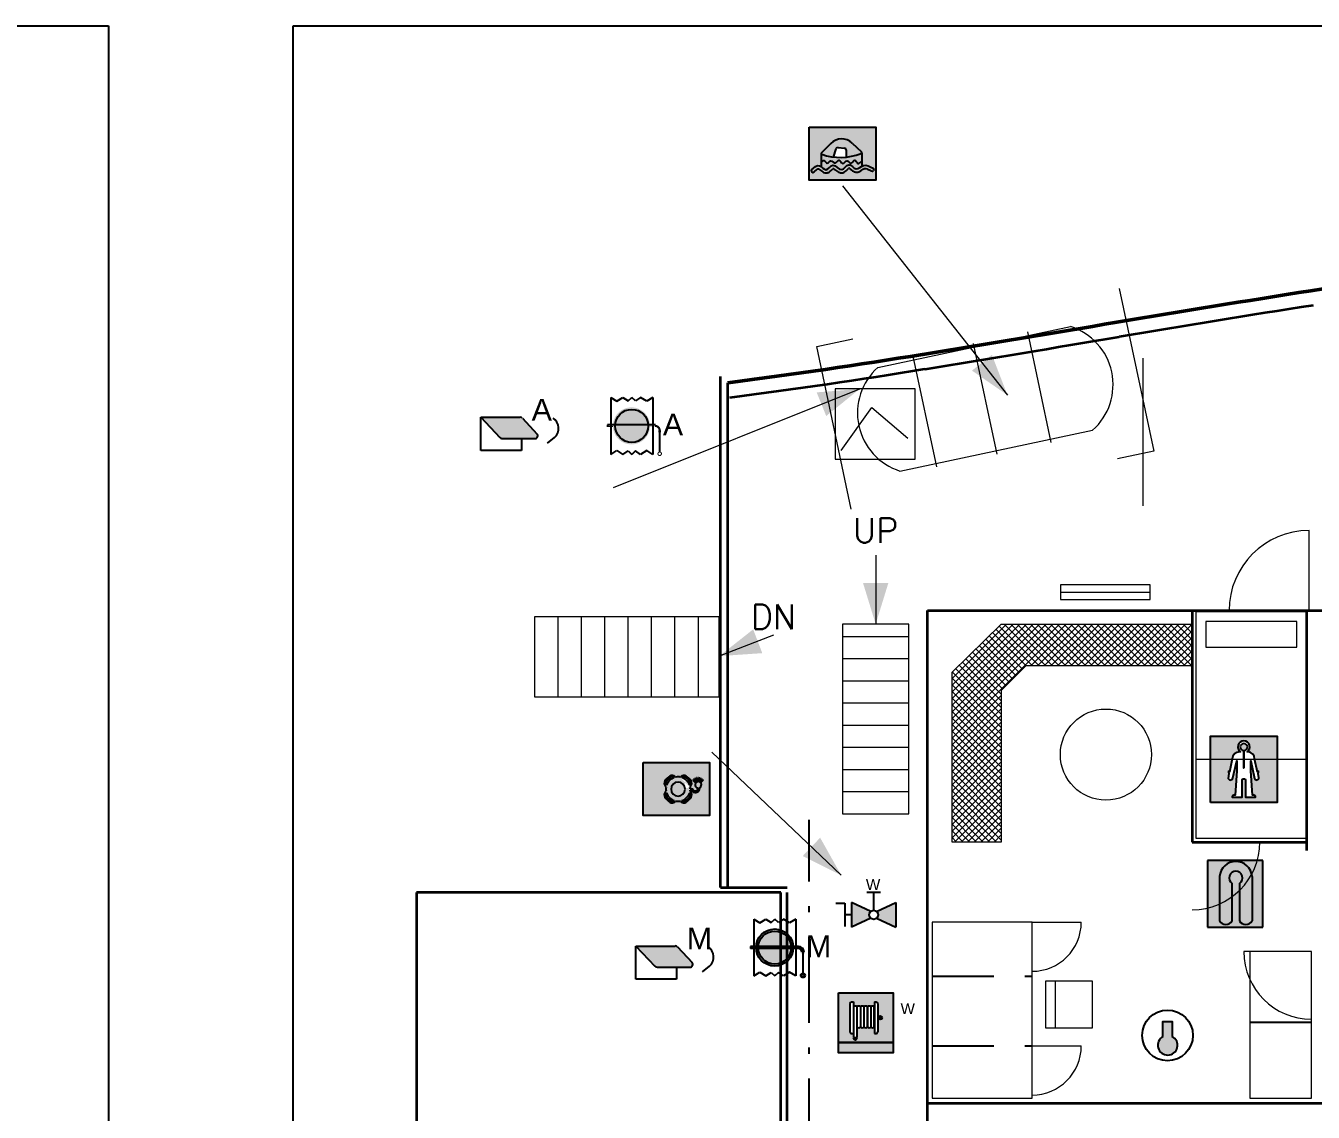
# Model space of a CAD drawing. Header units: millimetres. Extents: x -5000 to 92500, y -73000 to 27580.
# Drawn here: x 17827 to 28284, y -10825 to -2000 of the extents above; entities that cross this region are included whole.
import ezdxf
from ezdxf.enums import TextEntityAlignment as Align

# ---------------------------------------------------------------- set-up
doc = ezdxf.new("R2010")
doc.units = ezdxf.units.MM
doc.linetypes.add('DASHDOT_S', pattern=[1150, 700, -200, 50, -200])
doc.linetypes.add('DASHED_S', pattern=[750, 500, -250])
for name, color, linetype, lineweight in [('DASHDOT', 8, 'DASHDOT_S', 25), ('DASHED', 8, 'DASHED_S', 25), ('DETAIL', 9, 'Continuous', 13), ('DOOR', 4, 'Continuous', 18), ('HULL', 7, 'Continuous', 50), ('LEADER', 6, 'Continuous', 13), ('STAIR', 6, 'Continuous', 18), ('STRUCT', 7, 'Continuous', 35), ('SYM-FF', 1, 'Continuous', 18), ('SYM-LSA', 3, 'Continuous', 18), ('TEXT', 7, 'Continuous', 18), ('WINDOW', 5, 'Continuous', 18)]:
    doc.layers.add(name, color=color, linetype=linetype, lineweight=lineweight)
for name, color, linetype in [('dotted', 140, 'Continuous'), ('FIRE LINE', 1, 'Continuous'), ('HATCH', 1, 'Continuous'), ('INER2', 151, 'Continuous'), ('out line', 230, 'Continuous'), ('SYMBOL', 31, 'Continuous'), ('VENT', 210, 'Continuous')]:
    doc.layers.add(name, color=color, linetype=linetype)
doc.styles.add('ARIAL', font='arial.ttf')
doc.styles.add('ROMANS', font='romans.shx')
picture_1 = doc.add_image_def('image1.png', size_in_pixel=(1175, 900))
picture_2 = doc.add_image_def('image2.png', size_in_pixel=(975, 900))

# ---------------------------------------------------------------- blocks, each defined once
blk = doc.blocks.new('AV')
at = {"layer": 'HATCH'}
blk.add_hatch(color=5, dxfattribs=at).paths.add_polyline_path([(6018.552, -5952.493, 0.205997), (6018.524, -5952.481), (6017.989, -5952.481), (6018.249, -5952.755, 0.205997), (6018.277, -5952.768), (6018.722, -5952.768, 0.657476), (6018.75, -5952.702)])
at = {"layer": 'dotted', "color": 6}
for p, q in [((6017.996, -5952.48), (6018.255, -5952.754)), ((6017.996, -5952.48), (6018.53, -5952.48)), ((6017.996, -5952.929), (6017.996, -5952.48)), ((6018.559, -5952.492), (6018.756, -5952.701)), ((6018.283, -5952.767), (6018.728, -5952.767)), ((6018.547, -5952.767), (6018.547, -5952.929)), ((6018.896, -5952.827), (6018.993, -5952.753)), ((6018.547, -5952.929), (6017.996, -5952.929))]:
    blk.add_line(p, q, dxfattribs=at)
blk.add_lwpolyline([(6018.896, -5952.827), (6018.993, -5952.753)], dxfattribs=at)
for centre, radius, start, end in [((6018.53, -5952.519), 0.0387, 43.4403, 90), ((6018.884, -5952.63), 0.164, 311.7236, 57.1221), ((6018.728, -5952.728), 0.0387, 270, 43.4403), ((6018.283, -5952.728), 0.0387, 223.4403, 270)]:
    blk.add_arc(centre, radius, start, end, dxfattribs=at)
at = {"layer": 'dotted', "color": 6, "style": 'ARIAL'}
blk.add_text('A', height=0.294, dxfattribs=at).set_placement((6018.684, -5952.525))
blk = doc.blocks.new('FPR-ACC.SPACES VENTILATION FIRE DUMPING_FLAP')
at = {"layer": 'INER2'}
h = blk.add_hatch(color=5, dxfattribs=at)
h.paths.add_polyline_path([(0.537, 0.148, 0.395683), (0.389, 0.009), (0.537, 0.009)])
h.paths.add_polyline_path([(0.684, 0.009, 0.395683), (0.537, 0.148), (0.537, 0.009)])
h.paths.add_polyline_path([(0.537, -0.009), (0.537, -0.148, 0.395683), (0.684, -0.009)])
h.paths.add_polyline_path([(0.537, -0.009), (0.389, -0.009, 0.395683), (0.537, -0.148)])
at = {"layer": 'SYMBOL'}
h = blk.add_hatch(color=256, dxfattribs=at)
h.paths.add_polyline_path([(0.537, 0.166), (0.537, 0.148, -0.414214), (0.684, 0), (0.703, 0, 0.414214)])
h.paths.add_polyline_path([(0.537, 0.148), (0.537, 0.166, 0.414214), (0.37, 0), (0.389, 0, -0.414214)])
h.paths.add_polyline_path([(0.389, 0), (0.37, 0, 0.414214), (0.537, -0.166), (0.537, -0.148, -0.414214)])
h.paths.add_polyline_path([(0.703, 0), (0.684, 0, -0.414214), (0.537, -0.148), (0.537, -0.166, 0.414214)])
h = blk.add_hatch(color=256, dxfattribs=at)
h.paths.add_polyline_path([(0.537, 0.009), (0.389, 0.009, 0.015921), (0.389, 0), (0.537, 0)])
h.paths.add_polyline_path([(0.37, 0.009), (0.349, 0.009), (0.349, 0), (0.37, 0, -0.014121)])
h.paths.add_polyline_path([(0.349, 0.009), (0.32, 0.009), (0.32, 0), (0.349, 0)])
h.paths.add_polyline_path([(0.684, 0.009), (0.537, 0.009), (0.537, 0), (0.684, 0, 0.015921)])
h.paths.add_polyline_path([(0.724, 0.009), (0.703, 0.009, -0.014121), (0.703, 0), (0.724, 0)])
h.paths.add_polyline_path([(0.749, 0.009), (0.724, 0.009), (0.724, 0), (0.749, 0)])
h = blk.add_hatch(color=256, dxfattribs=at)
h.paths.add_polyline_path([(0.778, 0), (0.749, 0), (0.749, -0.009, -0.414214), (0.78, -0.041), (0.799, -0.041, 0.24158)])
h.paths.add_polyline_path([(0.749, 0.009), (0.749, 0), (0.778, 0, 0.156931)])
h = blk.add_hatch(color=256, dxfattribs=at)
h.paths.add_polyline_path([(0.349, 0), (0.32, 0), (0.32, -0.009), (0.349, -0.009)])
h.paths.add_polyline_path([(0.37, 0), (0.349, 0), (0.349, -0.009), (0.37, -0.009, -0.014121)])
blk.add_hatch(color=256, dxfattribs=at).paths.add_polyline_path([(0.537, 0), (0.389, 0, 0.015921), (0.389, -0.009), (0.537, -0.009)])
h = blk.add_hatch(color=256, dxfattribs=at)
h.paths.add_polyline_path([(0.684, 0), (0.537, 0), (0.537, -0.009), (0.684, -0.009, 0.015921)])
h.paths.add_polyline_path([(0.724, 0), (0.703, 0, -0.014121), (0.703, -0.009), (0.724, -0.009)])
h.paths.add_polyline_path([(0.749, 0), (0.724, 0), (0.724, -0.009), (0.749, -0.009)])
h = blk.add_hatch(color=256, dxfattribs=at)
h.paths.add_polyline_path([(0.769, -0.25, 1), (0.81, -0.25, 1)])
h.paths.add_polyline_path([(0.801, -0.25, -1), (0.777, -0.25, -1)])
at = {"layer": 'dotted', "color": 6}
for p, q in [((0.351, 0.255), (0.351, -0.255)), ((0.351, 0.255), (0.406, 0.222)), ((0.406, 0.222), (0.46, 0.255)), ((0.46, 0.255), (0.507, 0.224)), ((0.507, 0.224), (0.539, 0.255)), ((0.572, 0.224), (0.539, 0.255)), ((0.619, 0.255), (0.572, 0.224)), ((0.673, 0.222), (0.619, 0.255)), ((0.727, 0.255), (0.673, 0.222)), ((0.727, 0.255), (0.727, -0.255)), ((0.323, 0.009), (0.323, -0.009)), ((0.751, 0.009), (0.323, 0.009)), ((0.351, -0.255), (0.406, -0.222)), ((0.406, -0.222), (0.46, -0.255)), ((0.46, -0.255), (0.507, -0.224)), ((0.507, -0.224), (0.539, -0.255)), ((0.572, -0.224), (0.539, -0.255)), ((0.619, -0.255), (0.572, -0.224)), ((0.673, -0.222), (0.619, -0.255)), ((0.727, -0.255), (0.673, -0.222))]:
    blk.add_line(p, q, dxfattribs=at)
blk.add_circle((0.539, 0), 0.148, dxfattribs=at)
at = {"layer": 'SYMBOL'}
blk.add_line((0.78, -0.046), (0.799, -0.046), dxfattribs=at)
at = {"layer": 'SYMBOL', "const_width": 0.0188}
blk.add_lwpolyline([(0.789, -0.041), (0.789, -0.23)], dxfattribs=at)
at = {"layer": 'INER2', "color": 6, "xscale": 0.66362073343725, "yscale": 0.66362073343725}
blk.add_blockref('AV', (-3994.481, 3950.266), dxfattribs=at)
at = {"layer": 'dotted', "color": 6, "style": 'ARIAL'}
blk.add_text('A', height=0.195, dxfattribs=at).set_placement((0.818, -0.086))
blk = doc.blocks.new('LRAFT')
at = {"layer": 'INER2'}
h = blk.add_hatch(color=80, dxfattribs=at)
h.paths.add_polyline_path([(-2246.805, -996.113), (-2248.101, -996.113), (-2248.101, -997.145), (-2246.805, -997.145)])
h.paths.add_polyline_path([(-2247.38, -996.695), (-2247.381, -996.554, 0.382715), (-2247.413, -996.519), (-2247.538, -996.506, 0.35777), (-2247.576, -996.531), (-2247.625, -996.693, 0.056066)])
edge = h.paths.add_edge_path()
at = {"layer": 'dotted', "color": 6}
for p, q in [((-2247.679, -996.425), (-2247.861, -996.607)), ((-2247.261, -996.42), (-2247.083, -996.59)), ((-2247.866, -996.625), (-2247.866, -996.877)), ((-2247.623, -996.692), (-2247.574, -996.53)), ((-2247.537, -996.505), (-2247.411, -996.517)), ((-2247.379, -996.552), (-2247.378, -996.694)), ((-2247.077, -996.608), (-2247.077, -996.873)), ((-2246.841, -996.933), (-2246.849, -996.956)), ((-2248.056, -996.966), (-2248.041, -996.985))]:
    blk.add_line(p, q, dxfattribs=at)
blk.add_lwpolyline([(-2248.099, -996.112), (-2246.803, -996.112), (-2246.803, -997.143), (-2248.099, -997.143)], close=True, dxfattribs=at)
for centre, radius, start, end in [((-2247.468, -996.637), 0.299, 46.4638, 134.9802), ((-2247.847, -996.621), 0.0194, 134.9802, 250.8657), ((-2247.494, -995.602), 1.097, 250.8657, 291.6447), ((-2247.54, -996.541), 0.0355, 84.3946, 163.1373), ((-2247.415, -996.553), 0.0355, 0.6242, 84.3946), ((-2247.096, -996.604), 0.0194, 291.6447, 46.4638), ((-2248.041, -996.954), 0.0194, 130.2722, 218.5489), ((-2247.628, -996.938), 0.0194, 55.0275, 131.745), ((-2247.323, -996.931), 0.0194, 52.3182, 133.5506), ((-2246.867, -996.949), 0.0194, 248.055, 341.1811), ((-2246.86, -996.927), 0.0194, 341.1811, 67.8003), ((-2248.026, -996.973), 0.0194, 218.5489, 310.2185)]:
    blk.add_arc(centre, radius, start, end, dxfattribs=at)
for points, knots in [([(-2248.053, -996.939), (-2248.006, -996.899), (-2247.901, -996.796), (-2247.765, -997.012), (-2247.632, -996.759), (-2247.468, -997.032), (-2247.332, -996.758), (-2247.187, -996.991), (-2247.034, -996.8), (-2246.916, -996.883), (-2246.852, -996.909)], [0.14594, 0.14594, 0.14594, 0.14594, 1.555146, 2.764062, 4.029329, 5.571811, 6.913539, 8.254851, 9.490183, 11.086269, 11.086269, 11.086269, 11.086269]), ([(-2248.013, -996.988), (-2248.006, -996.981), (-2247.998, -996.974), (-2247.978, -996.958), (-2247.966, -996.948), (-2247.945, -996.932), (-2247.935, -996.926), (-2247.922, -996.921), (-2247.919, -996.92), (-2247.916, -996.92), (-2247.916, -996.92), (-2247.916, -996.92), (-2247.915, -996.92), (-2247.911, -996.922), (-2247.909, -996.924), (-2247.897, -996.932), (-2247.885, -996.943), (-2247.86, -996.964), (-2247.849, -996.973), (-2247.824, -996.989), (-2247.812, -996.995), (-2247.788, -997.001), (-2247.777, -997.003), (-2247.755, -997.002), (-2247.744, -996.999), (-2247.726, -996.993), (-2247.718, -996.988), (-2247.696, -996.975), (-2247.684, -996.964), (-2247.663, -996.944), (-2247.654, -996.935), (-2247.644, -996.926), (-2247.643, -996.925), (-2247.641, -996.923)], [0.140561, 0.140561, 0.140561, 0.140561, 0.355854, 0.355854, 0.711709, 0.711709, 1.058394, 1.058394, 1.345615, 1.345615, 1.52877, 1.52877, 1.66258, 1.66258, 1.79639, 1.79639, 2.170161, 2.170161, 2.441515, 2.441515, 2.634046, 2.634046, 2.755156, 2.755156, 2.876265, 2.876265, 2.997375, 2.997375, 3.270474, 3.270474, 3.543573, 3.543573, 3.595123, 3.595123, 3.595123, 3.595123]), ([(-2247.617, -996.922), (-2247.615, -996.923), (-2247.614, -996.924), (-2247.604, -996.932), (-2247.595, -996.939), (-2247.574, -996.956), (-2247.56, -996.967), (-2247.533, -996.984), (-2247.519, -996.991), (-2247.493, -996.999), (-2247.482, -997.001), (-2247.461, -997.001), (-2247.451, -996.999), (-2247.433, -996.994), (-2247.425, -996.991), (-2247.401, -996.978), (-2247.389, -996.968), (-2247.366, -996.947), (-2247.357, -996.937), (-2247.344, -996.924), (-2247.34, -996.921), (-2247.337, -996.917)], [4.540482, 4.540482, 4.540482, 4.540482, 4.603957, 4.603957, 4.851654, 4.851654, 5.157242, 5.157242, 5.391675, 5.391675, 5.52775, 5.52775, 5.639034, 5.639034, 5.750318, 5.750318, 6.018557, 6.018557, 6.286797, 6.286797, 6.412218, 6.412218, 6.412218, 6.412218]), ([(-2247.311, -996.916), (-2247.309, -996.918), (-2247.307, -996.92), (-2247.296, -996.928), (-2247.287, -996.936), (-2247.265, -996.953), (-2247.253, -996.962), (-2247.229, -996.975), (-2247.219, -996.98), (-2247.195, -996.986), (-2247.181, -996.988), (-2247.156, -996.986), (-2247.145, -996.983), (-2247.115, -996.973), (-2247.1, -996.964), (-2247.073, -996.946), (-2247.061, -996.938), (-2247.041, -996.924), (-2247.032, -996.92), (-2247.024, -996.916), (-2247.022, -996.916), (-2247.017, -996.915), (-2247.014, -996.915), (-2247.002, -996.915), (-2246.989, -996.918), (-2246.957, -996.93), (-2246.938, -996.939), (-2246.904, -996.955), (-2246.89, -996.961), (-2246.875, -996.968)], [7.44191, 7.44191, 7.44191, 7.44191, 7.51624, 7.51624, 7.765443, 7.765443, 8.027725, 8.027725, 8.185014, 8.185014, 8.347804, 8.347804, 8.510595, 8.510595, 8.820427, 8.820427, 9.130259, 9.130259, 9.440092, 9.440092, 9.60975, 9.60975, 9.779409, 9.779409, 10.27371, 10.27371, 10.768011, 10.768011, 11.096382, 11.096382, 11.096382, 11.096382])]:
    blk.add_open_spline(points, degree=3, knots=knots, dxfattribs=at)
blk.add_spline([(-2247.866, -996.799), (-2247.811, -996.761), (-2247.747, -996.809), (-2247.684, -996.766), (-2247.593, -996.811), (-2247.521, -996.754), (-2247.449, -996.817), (-2247.36, -996.764), (-2247.286, -996.816), (-2247.212, -996.752), (-2247.151, -996.816), (-2247.077, -996.77)], degree=3, dxfattribs=at)
blk = doc.blocks.new('FPR-INFLATABLE LIFE RAFT')
at = {"layer": 'dotted', "color": 1, "xscale": 0.45989954711139, "yscale": 0.45989954711139}
blk.add_blockref('LRAFT', (1033.602, 458.349), dxfattribs=at)
blk = doc.blocks.new('mm')
at = {"layer": 'HATCH'}
blk.add_hatch(color=3, dxfattribs=at).paths.add_polyline_path([(-2247.176, -952.897, 0.205997), (-2247.217, -952.88), (-2247.988, -952.88), (-2247.614, -953.276, 0.205997), (-2247.574, -953.293), (-2246.932, -953.293, 0.657476), (-2246.891, -953.199)])
at = {"layer": 'dotted', "color": 6}
for p, q in [((-2247.978, -952.88), (-2247.604, -953.276)), ((-2247.978, -952.88), (-2247.207, -952.88)), ((-2247.978, -953.527), (-2247.978, -952.88)), ((-2247.166, -952.897), (-2246.881, -953.199)), ((-2247.563, -953.293), (-2246.921, -953.293)), ((-2247.182, -953.293), (-2247.182, -953.527)), ((-2246.678, -953.38), (-2246.539, -953.273)), ((-2247.182, -953.527), (-2247.978, -953.527))]:
    blk.add_line(p, q, dxfattribs=at)
blk.add_lwpolyline([(-2246.678, -953.38), (-2246.539, -953.273)], dxfattribs=at)
for centre, radius, start, end in [((-2247.207, -952.935), 0.0558, 43.4403, 90), ((-2246.696, -953.096), 0.237, 311.7236, 57.1221), ((-2247.563, -953.237), 0.0558, 223.4403, 270), ((-2246.921, -953.237), 0.0558, 270, 43.4403)]:
    blk.add_arc(centre, radius, start, end, dxfattribs=at)
at = {"layer": 'dotted', "color": 6, "style": 'ARIAL'}
blk.add_text('M', height=0.424, dxfattribs=at).set_placement((-2246.984, -952.945))
blk = doc.blocks.new('VENT')
at = {"layer": 'INER2'}
h = blk.add_hatch(color=3, dxfattribs=at)
h.paths.add_polyline_path([(1723.919, -4113.066, 0.395683), (1723.599, -4113.366), (1723.919, -4113.366)])
h.paths.add_polyline_path([(1724.239, -4113.366, 0.395683), (1723.919, -4113.066), (1723.919, -4113.366)])
h.paths.add_polyline_path([(1723.919, -4113.407), (1723.919, -4113.708, 0.395683), (1724.239, -4113.407)])
h.paths.add_polyline_path([(1723.919, -4113.407), (1723.599, -4113.407, 0.395683), (1723.919, -4113.708)])
at = {"layer": 'SYMBOL'}
h = blk.add_hatch(color=256, dxfattribs=at)
h.paths.add_polyline_path([(1723.919, -4113.025), (1723.919, -4113.066, -0.414214), (1724.24, -4113.387), (1724.281, -4113.387, 0.414214)])
h.paths.add_polyline_path([(1723.919, -4113.066), (1723.919, -4113.025, 0.414214), (1723.557, -4113.387), (1723.598, -4113.387, -0.414214)])
h.paths.add_polyline_path([(1723.598, -4113.387), (1723.557, -4113.387, 0.414214), (1723.919, -4113.749), (1723.919, -4113.708, -0.414214)])
h.paths.add_polyline_path([(1724.281, -4113.387), (1724.24, -4113.387, -0.414214), (1723.919, -4113.708), (1723.919, -4113.749, 0.414214)])
h = blk.add_hatch(color=256, dxfattribs=at)
h.paths.add_polyline_path([(1723.919, -4113.366), (1723.599, -4113.366, 0.015921), (1723.598, -4113.387), (1723.919, -4113.387)])
h.paths.add_polyline_path([(1723.558, -4113.366), (1723.511, -4113.366), (1723.511, -4113.387), (1723.557, -4113.387, -0.014121)])
h.paths.add_polyline_path([(1723.511, -4113.366), (1723.448, -4113.366), (1723.448, -4113.387), (1723.511, -4113.387)])
h.paths.add_polyline_path([(1724.239, -4113.366), (1723.919, -4113.366), (1723.919, -4113.387), (1724.24, -4113.387, 0.015921)])
h.paths.add_polyline_path([(1724.327, -4113.366), (1724.28, -4113.366, -0.014121), (1724.281, -4113.387), (1724.327, -4113.387)])
h.paths.add_polyline_path([(1724.38, -4113.366), (1724.327, -4113.366), (1724.327, -4113.387), (1724.38, -4113.387)])
h = blk.add_hatch(color=256, dxfattribs=at)
h.paths.add_polyline_path([(1723.511, -4113.387), (1723.448, -4113.387), (1723.448, -4113.407), (1723.511, -4113.407)])
h.paths.add_polyline_path([(1723.557, -4113.387), (1723.511, -4113.387), (1723.511, -4113.407), (1723.558, -4113.407, -0.014121)])
blk.add_hatch(color=256, dxfattribs=at).paths.add_polyline_path([(1723.919, -4113.387), (1723.598, -4113.387, 0.015921), (1723.599, -4113.407), (1723.919, -4113.407)])
h = blk.add_hatch(color=256, dxfattribs=at)
h.paths.add_polyline_path([(1724.24, -4113.387), (1723.919, -4113.387), (1723.919, -4113.407), (1724.239, -4113.407, 0.015921)])
h.paths.add_polyline_path([(1724.327, -4113.387), (1724.281, -4113.387, -0.014121), (1724.28, -4113.407), (1724.327, -4113.407)])
h.paths.add_polyline_path([(1724.38, -4113.387), (1724.327, -4113.387), (1724.327, -4113.407), (1724.38, -4113.407)])
h = blk.add_hatch(color=256, dxfattribs=at)
h.paths.add_polyline_path([(1724.444, -4113.387), (1724.38, -4113.387), (1724.38, -4113.407, -0.414214), (1724.448, -4113.475), (1724.489, -4113.475, 0.24158)])
h.paths.add_polyline_path([(1724.38, -4113.366), (1724.38, -4113.387), (1724.444, -4113.387, 0.156931)])
h = blk.add_hatch(color=256, dxfattribs=at)
h.paths.add_polyline_path([(1724.425, -4113.93, 1), (1724.513, -4113.93, 1)])
h.paths.add_polyline_path([(1724.495, -4113.93, -1), (1724.443, -4113.93, -1)])
at = {"layer": 'dotted', "color": 6}
for p, q in [((1723.51, -4112.833), (1723.51, -4113.941)), ((1723.51, -4112.833), (1723.628, -4112.904)), ((1723.628, -4112.904), (1723.746, -4112.833)), ((1723.746, -4112.833), (1723.847, -4112.9)), ((1723.847, -4112.9), (1723.918, -4112.833)), ((1723.989, -4112.9), (1723.918, -4112.833)), ((1724.091, -4112.833), (1723.989, -4112.9)), ((1724.209, -4112.904), (1724.091, -4112.833)), ((1724.327, -4112.833), (1724.209, -4112.904)), ((1724.327, -4112.833), (1724.327, -4113.941)), ((1723.448, -4113.366), (1723.448, -4113.407)), ((1724.38, -4113.366), (1723.448, -4113.366)), ((1724.38, -4113.407), (1723.448, -4113.407)), ((1724.38, -4113.407), (1724.38, -4113.366)), ((1724.448, -4113.475), (1724.489, -4113.475)), ((1723.51, -4113.941), (1723.628, -4113.87)), ((1723.628, -4113.87), (1723.746, -4113.941)), ((1723.746, -4113.941), (1723.847, -4113.874)), ((1723.847, -4113.874), (1723.918, -4113.941)), ((1723.989, -4113.874), (1723.918, -4113.941)), ((1724.091, -4113.941), (1723.989, -4113.874)), ((1724.209, -4113.87), (1724.091, -4113.941)), ((1724.327, -4113.941), (1724.209, -4113.87))]:
    blk.add_line(p, q, dxfattribs=at)
for centre, radius in [((1723.918, -4113.387), 0.362), ((1723.918, -4113.387), 0.321), ((1724.468, -4113.93), 0.0438), ((1724.468, -4113.93), 0.0263)]:
    blk.add_circle(centre, radius, dxfattribs=at)
for radius in [0.109, 0.068]:
    blk.add_arc((1724.38, -4113.475), radius, 0, 90, dxfattribs=at)
at = {"layer": 'SYMBOL', "const_width": 0.0408}
blk.add_lwpolyline([(1724.469, -4113.475), (1724.469, -4113.886)], dxfattribs=at)
at = {"layer": 'dotted', "color": 6, "style": 'ARIAL'}
blk.add_text('M', height=0.424, dxfattribs=at).set_placement((1724.526, -4113.575))
blk = doc.blocks.new('FPR-MACHINERY SPACES VENTILATION FIRE DUMPING_FLAP')
at = {"layer": 'dotted', "color": 6, "xscale": 0.45989954711139, "yscale": 0.45989954711139}
blk.add_blockref('mm', (1033.084, 438.257), dxfattribs=at)
at = {"layer": 'VENT', "xscale": 0.45989954711139, "yscale": 0.45989954711139}
blk.add_blockref('VENT', (-792.344, 1891.759), dxfattribs=at)
blk = doc.blocks.new('LBUOYS')
at = {"layer": 'INER2'}
h = blk.add_hatch(color=80, dxfattribs=at)
h.paths.add_polyline_path([(-2246.802, -1002.494), (-2248.098, -1002.494), (-2248.098, -1003.526), (-2246.802, -1003.526)])
h.paths.add_polyline_path([(-2247.057, -1002.791), (-2247.047, -1002.789), (-2247.034, -1002.852), (-2247.044, -1002.854)])
h.paths.add_polyline_path([(-2247.073, -1002.796), (-2247.049, -1002.855), (-2247.058, -1002.859), (-2247.082, -1002.8)])
h.paths.add_polyline_path([(-2247.03, -1002.787), (-2247.02, -1002.787), (-2247.02, -1002.85), (-2247.03, -1002.85)])
edge = h.paths.add_edge_path()
edge.add_ellipse((-2247.416, -1003.009), major_axis=(0.212, 0.212), ratio=1, start_angle=-13.074, end_angle=13.074, ccw=False)
edge.add_ellipse((-2247.237, -1002.898), major_axis=(-0.0624, 0.0624), ratio=1, start_angle=103.074, end_angle=180, ccw=False)
edge.add_line((-2247.175, -1002.96), (-2247.184, -1002.97))
edge.add_ellipse((-2247.416, -1003.009), major_axis=(0.167, 0.167), ratio=1, start_angle=35.2648, end_angle=43.1437, ccw=False)
at = {"layer": 'dotted', "color": 6}
for p, q in [((-2247.647, -1002.969), (-2247.656, -1002.959)), ((-2247.464, -1002.767), (-2247.454, -1002.776)), ((-2247.375, -1002.776), (-2247.365, -1002.767)), ((-2247.173, -1002.959), (-2247.182, -1002.969)), ((-2247.117, -1002.825), (-2247.124, -1002.832)), ((-2247.124, -1002.832), (-2247.079, -1002.877)), ((-2247.072, -1002.87), (-2247.117, -1002.825)), ((-2247.096, -1002.808), (-2247.104, -1002.814)), ((-2247.104, -1002.814), (-2247.069, -1002.867)), ((-2247.06, -1002.861), (-2247.096, -1002.808)), ((-2247.071, -1002.795), (-2247.081, -1002.799)), ((-2247.081, -1002.799), (-2247.056, -1002.858)), ((-2247.079, -1002.877), (-2247.072, -1002.87)), ((-2247.047, -1002.854), (-2247.071, -1002.795)), ((-2247.069, -1002.867), (-2247.06, -1002.861)), ((-2247.056, -1002.858), (-2247.047, -1002.854)), ((-2247.045, -1002.788), (-2247.055, -1002.79)), ((-2247.055, -1002.79), (-2247.043, -1002.852)), ((-2247.033, -1002.85), (-2247.045, -1002.788)), ((-2247.043, -1002.852), (-2247.033, -1002.85)), ((-2247.028, -1002.786), (-2247.028, -1002.849)), ((-2247.018, -1002.786), (-2247.028, -1002.786)), ((-2247.028, -1002.849), (-2247.018, -1002.849)), ((-2247.018, -1002.849), (-2247.018, -1002.786)), ((-2247.013, -1002.85), (-2247.001, -1002.788)), ((-2247.004, -1002.852), (-2247.013, -1002.85)), ((-2246.991, -1002.79), (-2247.004, -1002.852)), ((-2247.001, -1002.788), (-2246.991, -1002.79)), ((-2246.999, -1002.854), (-2246.975, -1002.795)), ((-2246.99, -1002.858), (-2246.999, -1002.854)), ((-2246.965, -1002.799), (-2246.99, -1002.858)), ((-2246.986, -1002.861), (-2246.951, -1002.808)), ((-2246.978, -1002.867), (-2246.986, -1002.861)), ((-2246.942, -1002.814), (-2246.978, -1002.867)), ((-2246.975, -1002.795), (-2246.965, -1002.799)), ((-2246.974, -1002.87), (-2246.929, -1002.825)), ((-2246.967, -1002.877), (-2246.974, -1002.87)), ((-2246.922, -1002.832), (-2246.967, -1002.877)), ((-2246.951, -1002.808), (-2246.942, -1002.814)), ((-2246.929, -1002.825), (-2246.922, -1002.832)), ((-2247.656, -1003.058), (-2247.647, -1003.048)), ((-2247.182, -1003.048), (-2247.173, -1003.058)), ((-2247.036, -1002.984), (-2247.036, -1003.011)), ((-2247.004, -1002.984), (-2247.004, -1003.011)), ((-2247.454, -1003.241), (-2247.464, -1003.25)), ((-2247.365, -1003.25), (-2247.375, -1003.241))]:
    blk.add_line(p, q, dxfattribs=at)
blk.add_lwpolyline([(-2248.096, -1002.493), (-2246.8, -1002.493), (-2246.8, -1003.524), (-2248.096, -1003.524)], close=True, dxfattribs=at)
for centre, major_axis, start_param, end_param in [((-2247.594, -1002.897), (0.0624, 0.0624), 1.79898, 3.141593), ((-2247.414, -1003.008), (-0.212, 0.212), -0.228184, 0.228184), ((-2247.594, -1002.897), (-0.0415, 0.0415), 0.228184, 1.494943), ((-2247.414, -1003.008), (-0.167, 0.167), 0.615487, 0.95531), ((-2247.414, -1003.008), (-0.191, 0.191), -0.228184, 0.228184), ((-2247.414, -1003.008), (0.167, 0.167), 1.102334, 2.039258), ((-2247.526, -1002.829), (0.0624, 0.0624), 6.283185, 7.625798), ((-2247.526, -1002.829), (0.0415, 0.0415), 0.075853, 1.342613), ((-2247.414, -1003.008), (-0.0962, 0.0962), 3.926991, 10.210176), ((-2247.414, -1003.008), (-0.167, 0.167), -0.95531, -0.615487), ((-2247.303, -1002.829), (0.0624, 0.0624), 0.228184, 1.570796), ((-2247.303, -1002.829), (0.0415, 0.0415), 0.228184, 1.494943), ((-2247.414, -1003.008), (0.167, 0.167), 5.814723, 6.751647), ((-2247.414, -1003.008), (0.191, 0.191), 6.055002, 6.511369), ((-2247.414, -1003.008), (0.212, 0.212), 6.055002, 6.511369), ((-2247.235, -1002.897), (-0.0415, 0.0415), 3.217446, 4.484205), ((-2247.414, -1003.008), (0.167, 0.167), 5.530185, 5.667699), ((-2247.235, -1002.897), (-0.0624, 0.0624), 3.141593, 4.484205), ((-2247.02, -1002.925), (-0.0433, 0.0433), 2.614984, 8.38059), ((-2247.594, -1003.12), (-0.0624, 0.0624), 0, 1.342613), ((-2247.414, -1003.008), (0.212, 0.212), 2.913409, 3.369776), ((-2247.594, -1003.12), (-0.0415, 0.0415), 0.075853, 1.342613), ((-2247.414, -1003.008), (0.191, 0.191), 2.913409, 3.369776), ((-2247.414, -1003.008), (0.167, 0.167), 2.673131, 3.610055), ((-2247.414, -1003.008), (-0.167, 0.167), 2.673131, 3.610055), ((-2247.414, -1003.008), (-0.191, 0.191), 2.913409, 3.369776), ((-2247.414, -1003.008), (-0.212, 0.212), 2.913409, 3.369776), ((-2247.235, -1003.12), (0.0415, 0.0415), 4.940573, 6.207332), ((-2247.414, -1003.008), (0.167, 0.167), 5.327876, 5.397165), ((-2247.235, -1003.12), (-0.0624, 0.0624), 3.369776, 4.712389), ((-2247.526, -1003.188), (-0.0624, 0.0624), 1.79898, 3.141593), ((-2247.526, -1003.188), (0.0415, 0.0415), 3.369776, 4.636535), ((-2247.414, -1003.008), (0.167, 0.167), 3.757079, 4.096902), ((-2247.303, -1003.188), (-0.0624, 0.0624), 1.570796, 2.913409), ((-2247.303, -1003.188), (-0.0415, 0.0415), 1.64665, 2.913409)]:
    blk.add_ellipse(centre, major_axis=major_axis, ratio=1, start_param=start_param, end_param=end_param, dxfattribs=at)
for points, knots in [([(-2247.004, -1003.011), (-2247.005, -1003.021), (-2247.006, -1003.028), (-2247.01, -1003.04), (-2247.012, -1003.045), (-2247.018, -1003.054), (-2247.021, -1003.058), (-2247.027, -1003.064), (-2247.031, -1003.067), (-2247.044, -1003.076), (-2247.055, -1003.079), (-2247.077, -1003.082), (-2247.089, -1003.081), (-2247.105, -1003.076), (-2247.109, -1003.075), (-2247.119, -1003.069), (-2247.123, -1003.067), (-2247.134, -1003.057), (-2247.139, -1003.05), (-2247.147, -1003.041), (-2247.15, -1003.038), (-2247.151, -1003.036), (-2247.151, -1003.036), (-2247.152, -1003.036), (-2247.153, -1003.035), (-2247.157, -1003.034), (-2247.163, -1003.033), (-2247.174, -1003.032), (-2247.177, -1003.032), (-2247.18, -1003.032)], [0, 0, 0, 0, 0.250241, 0.250241, 0.388646, 0.388646, 0.499911, 0.499911, 0.611176, 0.611176, 0.931061, 0.931061, 1.250946, 1.250946, 1.387208, 1.387208, 1.523471, 1.523471, 1.840392, 1.840392, 2.157313, 2.157313, 2.293734, 2.293734, 2.430155, 2.430155, 2.832767, 2.832767, 2.989792, 2.989792, 2.989792, 2.989792]), ([(-2247.036, -1003.011), (-2247.037, -1003.02), (-2247.041, -1003.048), (-2247.105, -1003.057), (-2247.127, -1003.003), (-2247.162, -1003.002), (-2247.179, -1003.001)], [0, 0, 0, 0, 0.461817, 1.50808, 2.406542, 3.291341, 3.291341, 3.291341, 3.291341])]:
    blk.add_open_spline(points, degree=3, knots=knots, dxfattribs=at)
blk = doc.blocks.new('FPR-LIFE BUOY WITH LINE SELF IGNITION LIGHT')
at = {"layer": 'dotted', "color": 1, "xscale": 0.45989954711139, "yscale": 0.45989954711139}
blk.add_blockref('LBUOYS', (1033.601, 461.283), dxfattribs=at)
blk = doc.blocks.new('hyd')
at = {"layer": 'FIRE LINE'}
for color, points in [(1, [(1942.494, -4114.805), (1942.122, -4114.633), (1942.122, -4115.111), (1942.494, -4114.939, -0.219445), (1942.463, -4114.872, -0.219445)]), (80, [(1942.608, -4114.805, -0.219445), (1942.639, -4114.872, -0.219445), (1942.608, -4114.939), (1942.981, -4115.111), (1942.981, -4114.633)])]:
    blk.add_hatch(color=color, dxfattribs=at).paths.add_polyline_path(points)
at = {"layer": 'dotted', "color": 6}
for p, q in [((1942.418, -4114.43), (1942.686, -4114.43)), ((1942.552, -4114.784), (1942.552, -4114.43)), ((1941.816, -4114.646), (1941.99, -4114.646)), ((1941.99, -4114.646), (1941.99, -4115.098)), ((1942.122, -4114.633), (1942.122, -4115.111)), ((1942.495, -4114.805), (1942.122, -4114.633)), ((1942.609, -4114.805), (1942.981, -4114.633)), ((1942.981, -4114.633), (1942.981, -4115.111)), ((1942.109, -4114.872), (1941.99, -4114.872)), ((1942.495, -4114.939), (1942.122, -4115.111)), ((1942.609, -4114.939), (1942.981, -4115.111))]:
    blk.add_line(p, q, dxfattribs=at)
blk.add_circle((1942.552, -4114.872), 0.088, dxfattribs=at)
at = {"layer": 'dotted', "color": 6, "style": 'ARIAL'}
blk.add_text('W', height=0.212, dxfattribs=at).set_placement((1942.4, -4114.388))
blk = doc.blocks.new('FPR-WATER FIRE HYDRANT')
at = {"layer": 'VENT', "color": 2, "xscale": 0.45989954711139, "yscale": 0.45989954711139}
blk.add_blockref('hyd', (-893.308, 1892.371), dxfattribs=at)
blk = doc.blocks.new('box')
at = {"layer": 'VENT'}
h = blk.add_hatch(color=1, dxfattribs=at)
h.paths.add_polyline_path([(1943.159, -4115.599), (1942.093, -4115.599), (1942.093, -4116.565), (1943.159, -4116.565)])
h.paths.add_polyline_path([(1942.861, -4116.356, -0.360452), (1942.827, -4116.391), (1942.793, -4116.391), (1942.793, -4115.771), (1942.827, -4115.771, -0.374684), (1942.861, -4115.807), (1942.861, -4116.082), (1942.873, -4116.082, -1), (1942.944, -4116.082, -1), (1942.873, -4116.082), (1942.861, -4116.082)])
h.paths.add_polyline_path([(1942.732, -4116.266), (1942.732, -4115.863, -0.405451), (1942.787, -4115.863), (1942.787, -4116.266, -0.405451)])
h.paths.add_polyline_path([(1942.89, -4116.082, -1), (1942.927, -4116.082, -1)])
h.paths.add_polyline_path([(1942.725, -4116.266, -0.357785), (1942.664, -4116.266), (1942.664, -4115.863, -0.357785), (1942.725, -4115.863)])
h.paths.add_polyline_path([(1942.657, -4116.266, -0.357785), (1942.596, -4116.266), (1942.596, -4115.863, -0.357785), (1942.657, -4115.863)])
h.paths.add_polyline_path([(1942.589, -4116.266, -0.357785), (1942.528, -4116.266), (1942.528, -4115.863, -0.357785), (1942.589, -4115.863)])
h.paths.add_polyline_path([(1942.522, -4116.266, -0.357785), (1942.46, -4116.266), (1942.46, -4115.863, -0.357785), (1942.522, -4115.863)])
h.paths.add_polyline_path([(1942.454, -4116.465), (1942.392, -4116.465), (1942.392, -4115.863, -0.357785), (1942.454, -4115.863)])
h.paths.add_polyline_path([(1942.457, -4116.471), (1942.438, -4116.514), (1942.407, -4116.514), (1942.389, -4116.471)])
h.paths.add_polyline_path([(1942.386, -4116.391), (1942.352, -4116.391, -0.376553), (1942.318, -4116.354), (1942.318, -4115.807, -0.376553), (1942.352, -4115.771), (1942.386, -4115.771)])
blk.add_hatch(color=3, dxfattribs=at).paths.add_polyline_path([(1943.159, -4116.565), (1942.093, -4116.565), (1942.093, -4116.767), (1943.159, -4116.767)])
at = {"layer": 'dotted', "color": 6}
for p, q in [((1942.318, -4115.807), (1942.318, -4116.354)), ((1942.352, -4115.771), (1942.386, -4115.771)), ((1942.386, -4115.771), (1942.386, -4116.391)), ((1942.393, -4116.465), (1942.393, -4115.863)), ((1942.454, -4115.863), (1942.454, -4116.465)), ((1942.461, -4116.266), (1942.461, -4115.863)), ((1942.522, -4115.863), (1942.522, -4116.266)), ((1942.529, -4116.266), (1942.529, -4115.863)), ((1942.59, -4115.863), (1942.59, -4116.266)), ((1942.596, -4116.266), (1942.596, -4115.863)), ((1942.658, -4115.863), (1942.658, -4116.266)), ((1942.664, -4116.266), (1942.664, -4115.863)), ((1942.726, -4115.863), (1942.726, -4116.266)), ((1942.732, -4116.266), (1942.732, -4115.863)), ((1942.787, -4115.863), (1942.787, -4116.266)), ((1942.794, -4115.771), (1942.794, -4116.391)), ((1942.794, -4115.771), (1942.828, -4115.771)), ((1942.861, -4115.807), (1942.861, -4116.356)), ((1942.861, -4116.082), (1942.945, -4116.082)), ((1942.909, -4116.117), (1942.909, -4116.046)), ((1942.352, -4116.391), (1942.386, -4116.391)), ((1942.389, -4116.471), (1942.457, -4116.471)), ((1942.407, -4116.514), (1942.389, -4116.471)), ((1942.393, -4116.465), (1942.454, -4116.465)), ((1942.439, -4116.514), (1942.457, -4116.471)), ((1942.794, -4116.391), (1942.828, -4116.391)), ((1942.407, -4116.514), (1942.439, -4116.514))]:
    blk.add_line(p, q, dxfattribs=at)
for points in [[(1942.094, -4115.599), (1943.16, -4115.599), (1943.16, -4116.767), (1942.094, -4116.767)], [(1942.094, -4116.565), (1943.16, -4116.565), (1943.16, -4116.565), (1942.094, -4116.565)]]:
    blk.add_lwpolyline(points, close=True, dxfattribs=at)
for radius in [0.0356, 0.0187]:
    blk.add_circle((1942.909, -4116.082), radius, dxfattribs=at)
for centre, radius, start, end in [((1942.356, -4115.808), 0.0379, 95.977, 178.5131), ((1942.423, -4115.901), 0.0483, 50.6271, 129.3729), ((1942.491, -4115.901), 0.0483, 50.6271, 129.3729), ((1942.559, -4115.901), 0.0483, 50.6271, 129.3729), ((1942.627, -4115.901), 0.0483, 50.6271, 129.3729), ((1942.695, -4115.901), 0.0483, 50.6271, 129.3729), ((1942.76, -4115.892), 0.0393, 45.8464, 134.1536), ((1942.824, -4115.808), 0.0379, 1.4869, 84.023), ((1942.356, -4116.353), 0.0379, 181.4869, 264.023), ((1942.491, -4116.228), 0.0483, 230.6271, 309.3729), ((1942.559, -4116.228), 0.0483, 230.6271, 309.3729), ((1942.627, -4116.228), 0.0483, 230.6271, 309.3729), ((1942.695, -4116.228), 0.0483, 230.6271, 309.3729), ((1942.76, -4116.238), 0.0393, 225.8464, 314.1536), ((1942.824, -4116.353), 0.0379, 275.977, 358.5131)]:
    blk.add_arc(centre, radius, start, end, dxfattribs=at)
at = {"layer": 'dotted', "color": 6, "style": 'ARIAL'}
blk.add_text('W', height=0.212, dxfattribs=at).set_placement((1943.305, -4116.011))
blk = doc.blocks.new('FPR-FIRE BOX HOSE WITH NOZZLES')
at = {"layer": 'VENT', "color": 2, "xscale": 0.45989954711139, "yscale": 0.45989954711139}
blk.add_blockref('box', (-893.447, 1893.031), dxfattribs=at)
blk = doc.blocks.new('ES')
at = {"layer": 'INER2'}
h = blk.add_hatch(color=80, dxfattribs=at)
h.paths.add_polyline_path([(-2246.813, -1004.016), (-2247.461, -1004.016), (-2247.461, -1004.11, -0.745878), (-2247.4, -1004.323), (-2247.381, -1004.323, -0.396303), (-2247.252, -1004.457), (-2247.197, -1004.716), (-2247.173, -1004.698), (-2247.173, -1004.716), (-2247.181, -1004.743), (-2247.17, -1004.826, -0.213975), (-2247.178, -1004.852), (-2247.2, -1004.877), (-2247.239, -1004.859, -0.173132), (-2247.255, -1004.843), (-2247.324, -1004.497), (-2247.324, -1004.693), (-2247.294, -1005.167), (-2247.266, -1005.167, -0.414214), (-2247.233, -1005.201), (-2247.233, -1005.204), (-2247.428, -1005.204), (-2247.428, -1004.879, 0.414214), (-2247.461, -1004.846), (-2247.461, -1005.312), (-2246.813, -1005.312)])
h.paths.add_polyline_path([(-2247.544, -1004.323), (-2247.525, -1004.323, -0.753356), (-2247.461, -1004.11), (-2247.461, -1004.016), (-2248.109, -1004.016), (-2248.109, -1005.312), (-2247.461, -1005.312), (-2247.461, -1004.846, 0.433898), (-2247.497, -1004.879), (-2247.497, -1005.204), (-2247.692, -1005.204), (-2247.692, -1005.201, -0.414214), (-2247.659, -1005.167), (-2247.631, -1005.167), (-2247.601, -1004.693), (-2247.601, -1004.497), (-2247.686, -1004.854), (-2247.736, -1004.877), (-2247.768, -1004.84), (-2247.755, -1004.743), (-2247.763, -1004.716), (-2247.763, -1004.698), (-2247.739, -1004.716), (-2247.69, -1004.457, -0.371875)])
h.paths.add_polyline_path([(-2247.461, -1004.155, 0.961276), (-2247.469, -1004.297), (-2247.469, -1004.632), (-2247.461, -1004.632)])
h.paths.add_polyline_path([(-2247.461, -1004.155), (-2247.461, -1004.632), (-2247.456, -1004.632), (-2247.456, -1004.297, 0.946434)])
at = {"layer": 'dotted', "color": 6}
blk.add_line((-2247.69, -1005.203), (-2247.495, -1005.203), dxfattribs=at)
blk.add_lwpolyline([(-2248.108, -1005.311), (-2248.108, -1004.015), (-2246.812, -1004.015), (-2246.812, -1005.311)], close=True, dxfattribs=at)
for points in [[(-2247.198, -1004.876), (-2247.176, -1004.851, 0.213975), (-2247.168, -1004.825), (-2247.179, -1004.742), (-2247.172, -1004.715), (-2247.172, -1004.697), (-2247.195, -1004.715), (-2247.25, -1004.456, 0.396303), (-2247.379, -1004.322), (-2247.398, -1004.322, 3.422223), (-2247.523, -1004.322), (-2247.543, -1004.322, 0.371875), (-2247.689, -1004.456), (-2247.737, -1004.715), (-2247.761, -1004.697), (-2247.761, -1004.715), (-2247.753, -1004.742), (-2247.766, -1004.839), (-2247.734, -1004.876), (-2247.684, -1004.853), (-2247.6, -1004.496), (-2247.6, -1004.692), (-2247.63, -1005.166), (-2247.657, -1005.166, 0.414214), (-2247.69, -1005.2), (-2247.69, -1005.203), (-2247.495, -1005.203), (-2247.495, -1004.878, -0.414214), (-2247.462, -1004.845), (-2247.46, -1004.845, -0.414214), (-2247.426, -1004.878), (-2247.426, -1005.203), (-2247.231, -1005.203), (-2247.231, -1005.2, 0.414214), (-2247.264, -1005.166), (-2247.292, -1005.166), (-2247.322, -1004.692), (-2247.322, -1004.496), (-2247.253, -1004.842, 0.173132), (-2247.237, -1004.858)], [(-2247.454, -1004.631), (-2247.454, -1004.296, 21.146031), (-2247.467, -1004.296), (-2247.467, -1004.631)]]:
    blk.add_lwpolyline(points, format="xyb", close=True, dxfattribs=at)
blk = doc.blocks.new('FPR-IMMERSION SUIT')
at = {"layer": 'dotted', "color": 1, "xscale": 0.45989954711139, "yscale": 0.45989954711139}
blk.add_blockref('ES', (1033.606, 462.044), dxfattribs=at)
blk = doc.blocks.new('heat detector')
at = {"layer": 'INER2'}
blk.add_hatch(color=242, dxfattribs=at).paths.add_polyline_path([(3383.561, -6499.341), (3383.561, -6499.133), (3383.431, -6499.133), (3383.431, -6499.343, 4.002369)])
at = {"layer": 'INER2', "color": 240}
blk.add_lwpolyline([(3383.431, -6499.343), (3383.431, -6499.133), (3383.561, -6499.133), (3383.561, -6499.341)], dxfattribs=at)
at = {"layer": 'INER2', "color": 7}
blk.add_circle((3383.495, -6499.326), 0.352, dxfattribs=at)
at = {"layer": 'INER2', "color": 240}
blk.add_arc((3383.498, -6499.463), 0.137, 118.8949, 62.7819, dxfattribs=at)
blk = doc.blocks.new('FPR-TEMPERATURE DETECTOR')
at = {"layer": 'INER2', "color": 3, "xscale": 0.64519499421843, "yscale": 0.64519499421843}
blk.add_blockref('heat detector', (-2183.014, 4193.332), dxfattribs=at)
blk = doc.blocks.new('LJ')
at = {"layer": 'dotted'}
blk.add_hatch(color=51, dxfattribs=at).paths.add_polyline_path([(-2247.773, -989.98), (-2247.773, -990.848, 0.557077), (-2247.527, -990.848), (-2247.527, -990.115, -3.322169), (-2247.384, -990.115), (-2247.384, -990.848, 0.557077), (-2247.137, -990.848), (-2247.137, -989.98, 0.92057)])
at = {"layer": 'out line'}
h = blk.add_hatch(color=80, dxfattribs=at)
h.paths.add_polyline_path([(-2248.007, -990.966), (-2246.926, -990.966), (-2246.926, -989.667), (-2248.007, -989.667)])
h.paths.add_polyline_path([(-2247.137, -989.98), (-2247.137, -990.848, -0.557077), (-2247.384, -990.848), (-2247.384, -990.115, 3.322169), (-2247.527, -990.115), (-2247.527, -990.848, -0.557077), (-2247.773, -990.848), (-2247.773, -989.98, -0.92057)])
at = {"layer": 'dotted', "color": 6}
for p, q in [((-2246.925, -989.666), (-2248.005, -989.666)), ((-2248.005, -989.666), (-2248.005, -990.965)), ((-2246.925, -990.965), (-2246.925, -989.666)), ((-2247.771, -989.979), (-2247.771, -990.847)), ((-2247.525, -990.847), (-2247.525, -990.114)), ((-2247.382, -990.114), (-2247.382, -990.847)), ((-2247.135, -989.979), (-2247.135, -990.847)), ((-2248.005, -990.965), (-2246.925, -990.965))]:
    blk.add_line(p, q, dxfattribs=at)
for centre, radius, start, end in [((-2247.453, -990.006), 0.319, 4.7365, 175.2635), ((-2247.453, -990.006), 0.13, 303.5045, 236.4955), ((-2247.648, -990.77), 0.145, 211.7577, 328.2423), ((-2247.259, -990.77), 0.145, 211.7577, 328.2423)]:
    blk.add_arc(centre, radius, start, end, dxfattribs=at)
blk = doc.blocks.new('FPR-LIFE JAKET')
at = {"layer": 'dotted', "color": 51, "xscale": 0.45989954711139, "yscale": 0.45989954711139}
blk.add_blockref('LJ', (1033.608, 455.446), dxfattribs=at)

msp = doc.modelspace()

# ---------------------------------------------------------------- hatches: boundary and pattern name
at = {"layer": 'DETAIL'}
h = msp.add_hatch(dxfattribs=at)
h.set_pattern_fill('ANSI37', color=8, scale=12)
h.paths.add_polyline_path([(25350, -8630), (25350, -7250), (25750, -6860), (27300, -6860), (27300, -7200), (25950, -7200), (25750, -7400), (25750, -8630)])
at = {"layer": 'LEADER'}
h = msp.add_hatch(color=7, dxfattribs=at)
h.dxf.hatch_style = 1
h.paths.add_polyline_path([(25800, -5000), (25674, -4673), (25512, -4801)])
h = msp.add_hatch(color=7, dxfattribs=at)
h.dxf.hatch_style = 1
h.paths.add_polyline_path([(24600, -4950), (24251, -4978), (24328, -5170)])
h = msp.add_hatch(color=7, dxfattribs=at)
h.dxf.hatch_style = 1
h.paths.add_polyline_path([(24450, -8900), (24279, -8595), (24137, -8744)])
at = {"layer": 'STAIR'}
h = msp.add_hatch(color=7, dxfattribs=at)
h.dxf.hatch_style = 1
h.paths.add_polyline_path([(24730, -6860), (24833, -6526), (24627, -6526)])
h = msp.add_hatch(color=7, dxfattribs=at)
h.dxf.hatch_style = 1
h.paths.add_polyline_path([(23460, -7120), (23809, -7096), (23735, -6903)])

# ---------------------------------------------------------------- linework, layer by layer
at = {"layer": 'DASHDOT'}
msp.add_line((24190, -13550), (24190, -8450), dxfattribs=at)
at = {"layer": 'DASHED'}
for p, q in [((25190, -9720), (26000, -9720)), ((27770, -10092), (28270, -10092)), ((25190, -10285), (26000, -10285))]:
    msp.add_line(p, q, dxfattribs=at)
at = {"layer": 'DETAIL'}
for p, q in [((26708, -4134), (26988, -5455)), ((24748, -4776), (26313, -4443)), ((26156, -5386), (25965, -4486)), ((24252, -4605), (24545, -4543)), ((25716, -5480), (25524, -4580)), ((24532, -5926), (24252, -4605)), ((25227, -5584), (25035, -4684)), ((26900, -4700), (26900, -5900)), ((25050, -4950), (24400, -4950)), ((24400, -4950), (24400, -5520)), ((25050, -5520), (25050, -4950)), ((24450, -5450), (24700, -5100)), ((24700, -5100), (24990, -5350)), ((24927, -5617), (26492, -5284)), ((24400, -5520), (25050, -5520)), ((26988, -5455), (26695, -5517)), ((28230, -6760), (27330, -6760)), ((27330, -6760), (27330, -8600)), ((28230, -8600), (28230, -6760)), ((25350, -7250), (25750, -6860)), ((25750, -6860), (27300, -6860)), ((27300, -6860), (27300, -7200)), ((28150, -6840), (27410, -6840)), ((27410, -6840), (27410, -7048)), ((28150, -7048), (28150, -6840)), ((27410, -7048), (28150, -7048)), ((25950, -7200), (25750, -7400)), ((27300, -7200), (25950, -7200)), ((25350, -8630), (25350, -7250)), ((25750, -7400), (25750, -8630)), ((27330, -7956), (28230, -7956)), ((25750, -8630), (25350, -8630)), ((27330, -8600), (28230, -8600)), ((26000, -9280), (25190, -9280)), ((25190, -9280), (25190, -10710)), ((26000, -10710), (26000, -9280)), ((26000, -9280), (26400, -9280)), ((28270, -9520), (27770, -9520)), ((27770, -9520), (27770, -10710)), ((28270, -10710), (28270, -9520)), ((26490, -9760), (26110, -9760)), ((26110, -9760), (26110, -10140)), ((26190, -10140), (26190, -9760)), ((26490, -10140), (26490, -9760)), ((26110, -10140), (26490, -10140)), ((26000, -10285), (26400, -10285)), ((25190, -10710), (26000, -10710)), ((27770, -10710), (28270, -10710))]:
    msp.add_line(p, q, dxfattribs=at)
msp.add_circle((26600, -7920), 370, dxfattribs=at)
for centre, radius, start, end in [((26163, -4915), 495, 311.653, 72.347), ((25077, -5145), 495, 131.653, 252.347), ((26000, -9280), 400, 270, 0), ((26000, -10285), 400, 270, 0)]:
    msp.add_arc(centre, radius, start, end, dxfattribs=at)
at = {"layer": 'DOOR'}
for p, q in [((28250, -6750), (28250, -6100)), ((27300, -8630), (27850, -8630)), ((28270, -9520), (27720, -9520))]:
    msp.add_line(p, q, dxfattribs=at)
for centre, radius, start, end in [((28250, -6750), 650, 90, 180), ((27300, -8630), 550, 270, 0), ((28270, -9520), 550, 180, 270)]:
    msp.add_arc(centre, radius, start, end, dxfattribs=at)
at = {"layer": 'HULL'}
for centre, radius, start, end in [((34371, -43233), 39554, 96.5655, 98.8801), ((50215, -144641), 142193, 98.88008, 99.52401), ((-36122, 369966), 379607, 279.28281, 279.52401), ((17662, 40905), 46179, 277.3003, 279.2828)]:
    msp.add_arc(centre, radius, start, end, dxfattribs=at)
at = {"layer": 'LEADER'}
for p, q in [((24460, -3300), (25800, -5000)), ((22600, -5750), (24600, -4950)), ((23400, -7900), (24450, -8900))]:
    msp.add_line(p, q, dxfattribs=at)
at = {"layer": 'STAIR'}
for p, q in [((24730, -6300), (24730, -6860)), ((23460, -6800), (21960, -6800)), ((21960, -6800), (21960, -7450)), ((22150, -7450), (22150, -6800)), ((22340, -7450), (22340, -6800)), ((22530, -7450), (22530, -6800)), ((22720, -7450), (22720, -6800)), ((22910, -7450), (22910, -6800)), ((23100, -7450), (23100, -6800)), ((23290, -7450), (23290, -6800)), ((23460, -7450), (23460, -6800)), ((25000, -6860), (24460, -6860)), ((24460, -6860), (24460, -8400)), ((25000, -8400), (25000, -6860)), ((23900, -6950), (23460, -7120)), ((24460, -6960), (25000, -6960)), ((24460, -7140), (25000, -7140)), ((24460, -7320), (25000, -7320)), ((21960, -7450), (23460, -7450)), ((24460, -7500), (25000, -7500)), ((24460, -7680), (25000, -7680)), ((24460, -7860), (25000, -7860)), ((24460, -8040), (25000, -8040)), ((24460, -8220), (25000, -8220)), ((24460, -8400), (25000, -8400))]:
    msp.add_line(p, q, dxfattribs=at)
at = {"layer": 'STRUCT'}
for p, q in [((23470, -9000), (23470, -4850)), ((23530, -9000), (23530, -4900)), ((25150, -6750), (34450, -6750)), ((25150, -15020), (25150, -6750)), ((27300, -6750), (27300, -8630)), ((28230, -6750), (28230, -8700)), ((27300, -8630), (28230, -8630)), ((23960, -9040), (21000, -9040)), ((21000, -9040), (21000, -13000)), ((23470, -9000), (24010, -9000)), ((23960, -13000), (23960, -9040)), ((24010, -13000), (24010, -9040)), ((25150, -10750), (29350, -10750))]:
    msp.add_line(p, q, dxfattribs=at)
for centre, radius, start, end in [((50215, -144641), 142073, 98.88008, 99.52401), ((-36122, 369966), 379727, 279.28281, 279.52401), ((17662, 40905), 46299, 277.3003, 279.2828)]:
    msp.add_arc(centre, radius, start, end, dxfattribs=at)
at = {"layer": 'WINDOW'}
for p, q in [((26960, -6540), (26230, -6540)), ((26230, -6540), (26230, -6660)), ((26960, -6660), (26960, -6540)), ((26230, -6600), (26960, -6600)), ((26230, -6660), (26960, -6660))]:
    msp.add_line(p, q, dxfattribs=at)

# ---------------------------------------------------------------- block references
at = {"layer": 'SYM-FF', "xscale": 906.54, "yscale": 906.54}
for name, p in [('FPR-ACC.SPACES VENTILATION FIRE DUMPING_FLAP', (22260, -5250)), ('FPR-WATER FIRE HYDRANT', (24650, -9170)), ('FPR-MACHINERY SPACES VENTILATION FIRE DUMPING_FLAP', (23470, -9500)), ('FPR-FIRE BOX HOSE WITH NOZZLES', (24680, -10100)), ('FPR-TEMPERATURE DETECTOR', (27100, -10200))]:
    msp.add_blockref(name, p, dxfattribs=at)
at = {"layer": 'SYM-LSA', "xscale": 906.54, "yscale": 906.54}
for name, p in [('FPR-INFLATABLE LIFE RAFT', (24460, -3040)), ('FPR-IMMERSION SUIT', (27720, -8040)), ('FPR-LIFE BUOY WITH LINE SELF IGNITION LIGHT', (23110, -8200)), ('FPR-LIFE JAKET', (27650, -9050))]:
    msp.add_blockref(name, p, dxfattribs=at)

# ---------------------------------------------------------------- texts
at = {"layer": 'TEXT', "style": 'ROMANS'}
for s, p in [('UP', (24730, -6100)), ('DN', (23900, -6800))]:
    msp.add_text(s, height=200, dxfattribs=at).set_placement(p, align=Align.MIDDLE_CENTER)

# ---------------------------------------------------------------- pictures from other files: only their frames are drawn
at = {"layer": '0-REFERENCE-IMAGE'}
image = msp.add_image(picture_1, insert=(-5000, -20000), size_in_units=(23500, 18000), dxfattribs=dict(at, fade=50))
image = msp.add_image(picture_2, insert=(20000, -20000), size_in_units=(19500, 18000), dxfattribs=dict(at, fade=50))

doc.saveas('drawing.dxf')
